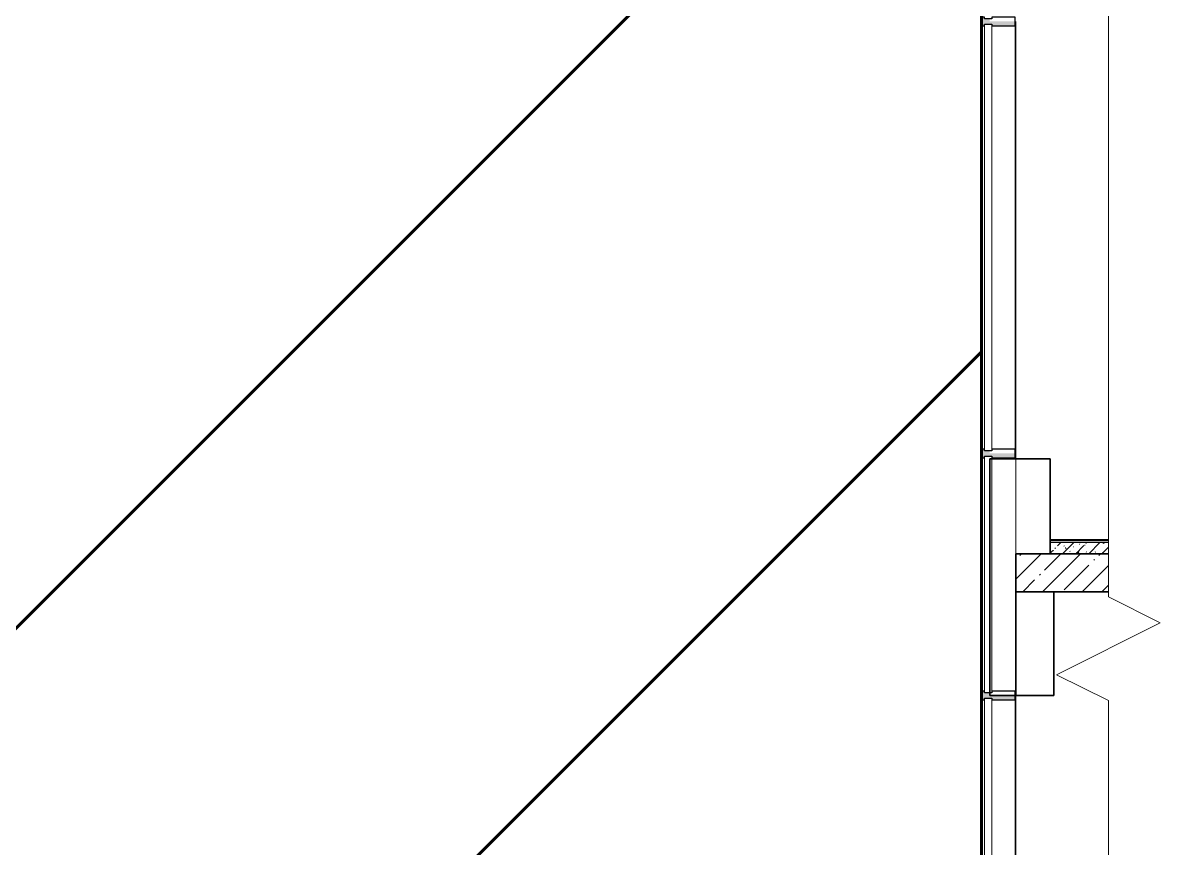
# Model space of a CAD drawing. Header units: millimetres. Extents: x 3914 to 443608, y -156176 to 78197.
# Drawn here: x 432260 to 438841, y 4313 to 9090 of the extents above; entities that cross this region are included whole.
import ezdxf

# ---------------------------------------------------------------- set-up
doc = ezdxf.new("R2010")
doc.units = ezdxf.units.MM
for name, color, linetype, lineweight in [('0) клиннинг', 90, 'Continuous', 60), ('A-DETL-GENF', 7, 'Continuous', 9), ('A-FLOR-1', 7, 'Continuous', 35), ('A-FLOR-MCUT', 7, 'Continuous', 5), ('A-FLOR-PATT-1', 7, 'Continuous', 5), ('A-GLAZ-1', 7, 'Continuous', 5), ('A-GLAZ-CURT-1', 7, 'Continuous', 5), ('A-GLAZ-CWMG', 7, 'Continuous', 9), ('A-GLAZ-CWMG-1', 7, 'Continuous', 25), ('A-WALL', 7, 'Continuous', 5), ('A-WALL-1', 7, 'Continuous', 35), ('I-WALL', 7, 'Continuous', 5), ('I-WALL-1', 7, 'Continuous', 35)]:
    doc.layers.add(name, color=color, linetype=linetype, lineweight=lineweight)

# ---------------------------------------------------------------- blocks, each defined once
blk = doc.blocks.new('PNS_Панель прямоугольная - Нр_Стекло - 42мм-39561845-АР2_Фасад в А-Г копия 1')
at = {"layer": 'A-GLAZ-1'}
for p, q in [((10261, 7485), (10219, 7485)), ((10219, 7485), (10219, 4840)), ((10261, 4840), (10261, 7485)), ((10219, 4840), (10261, 4840))]:
    blk.add_line(p, q, dxfattribs=at)
blk = doc.blocks.new('Прямоугольный импост - Рядовой 50х195-39561523-АР2_Фасад в А-Г копия 1')
at = {"layer": 'A-GLAZ-CWMG'}
for p, q in [((10202, 8925), (10202, 11375)), ((10397, 8925), (10397, 11375))]:
    blk.add_line(p, q, dxfattribs=at)
blk = doc.blocks.new('Прямоугольный импост - Рядовой 50х195-39561515-АР2_Фасад в А-Г копия 1')
at = {"layer": 'A-GLAZ-CWMG'}
blk.add_hatch(color=256, dxfattribs=at).paths.add_polyline_path([(10397, 11375), (10397, 11400), (10250, 11400), (10250, 11415), (10219, 11415), (10219, 11425), (10202, 11425), (10202, 11375), (10219, 11375), (10219, 11385), (10261, 11385), (10261, 11375), (10393.8, 11375)], flags=0)
at = {"layer": 'A-GLAZ-CWMG-1'}
for p, q in [((10219, 11425), (10202, 11425)), ((10202, 11425), (10202, 11375)), ((10219, 11415), (10219, 11425)), ((10261, 11415), (10219, 11415)), ((10219, 11375), (10219, 11385)), ((10219, 11385), (10261, 11385)), ((10397, 11425), (10261, 11425)), ((10261, 11425), (10261, 11415)), ((10261, 11385), (10261, 11375)), ((10397, 11375), (10397, 11425)), ((10202, 11375), (10219, 11375)), ((10261, 11375), (10397, 11375))]:
    blk.add_line(p, q, dxfattribs=at)
blk = doc.blocks.new('PNS_Панель прямоугольная - Нр_Стекло - 42мм-39561829-АР2_Фасад в А-Г копия 1')
at = {"layer": 'A-GLAZ-1'}
for p, q in [((10261, 11385), (10219, 11385)), ((10219, 11385), (10219, 8915)), ((10261, 8915), (10261, 11385)), ((10219, 8915), (10261, 8915))]:
    blk.add_line(p, q, dxfattribs=at)
blk = doc.blocks.new('Прямоугольный импост - Рядовой 50х195-39561525-АР2_Фасад в А-Г копия 1')
at = {"layer": 'A-GLAZ-CWMG'}
for p, q in [((10202, 7525), (10202, 8875)), ((10397, 8870), (10397, 8875))]:
    blk.add_line(p, q, dxfattribs=at)
blk = doc.blocks.new('PNS_Панель прямоугольная - Нр_Стемалит - 42 мм-39561745-АР2_Фасад в А-Г копия 1')
at = {"layer": 'A-GLAZ-1'}
for p, q in [((10261, 8885), (10219, 8885)), ((10219, 8885), (10219, 7515)), ((10261, 7515), (10261, 8885)), ((10219, 7515), (10261, 7515))]:
    blk.add_line(p, q, dxfattribs=at)
blk = doc.blocks.new('Прямоугольный импост - Рядовой 50х195-39561527-АР2_Фасад в А-Г копия 1')
at = {"layer": 'A-GLAZ-CWMG'}
for p, q in [((10202, 4850), (10202, 7475)), ((10397, 4850), (10397, 7475)), ((10230, 4800), (10219, 4800))]:
    blk.add_line(p, q, dxfattribs=at)
blk = doc.blocks.new('DET_L_Линия разрыва - М100-35794277-АР2_Фасад в А-Г копия 1')
at = {"layer": 'A-DETL-GENF'}
for p, q in [((10936.1, 17334.2), (10936.1, 8070)), ((10936.1, 8070), (11236.1, 7920)), ((11236.1, 7920), (10636.1, 7620)), ((10636.1, 7620), (10936.1, 7470)), ((10936.1, 7470), (10936.1, 0))]:
    blk.add_line(p, q, dxfattribs=at)

msp = doc.modelspace()

# ---------------------------------------------------------------- hatches: boundary and pattern name
at = {"layer": '0) клиннинг'}
h = msp.add_hatch(dxfattribs=at)
h.set_pattern_fill('ANSI31', color=256, scale=888)
h.paths.add_polyline_path([(437806.4, 11627.2), (427259, 11627.2), (427259, -2302.8), (435034.4, -2302.8), (435034.4, 1357.2), (433414.4, 1357.2), (433409.4, 2718.7), (434034.8, 2718.7), (434024.4, 2482.2), (437806.4, 2482.2)])
at = {"layer": 'A-FLOR-PATT-1'}
h = msp.add_hatch(dxfattribs=at)
h.set_pattern_fill('FP_90', color=256, style=0, pattern_type=2)
h.set_pattern_definition([(45, (431356.45, 2643.2), (-75.4342, 75.4342), [106.68, -17.78, 3.556, -17.78]), (45, (431356.45, 2718.58), (-75.4342, 75.4342), []), (50, (431356.45, 2643.2), (127.5292, -11.1576), [13.335, -146.685]), (355, (431356.45, 2643.2), (-24.6697, 133.74), [10.668, -117.348]), (100.451, (431367.07, 2642.27), (102.8597, 122.5818), [11.333, -124.663]), (46.184, (431356.45, 2678.76), (189.7552, -29.4304), [20.003, -220.028]), (96.636, (431372.26, 2676.3), (166.182, 173.1996), [17, -186.995]), (351.184, (431356.45, 2678.76), (166.184, 173.1976), [16.002, -176.022]), (21, (431374.23, 2669.87), (106.1303, -71.586), [13.335, -146.685]), (326, (431374.23, 2669.87), (43.2619, 128.9318), [10.668, -117.348]), (71.451, (431383.07, 2663.9), (149.392, 57.345), [11.333, -124.663]), (37.5, (431356.446, 2643.2), (2.16223, 59.18836), [3.353, -112.573, 3.353, -115.773, -117.792]), (37.5, (431356.446, 2643.2), (2.16223, 59.18836), [-235.052, 3.353, -114.44]), (7.5, (431356.446, 2643.2), (46.77386, 70.12615), [3.353, -64.567, 3.353, -109.906, -44.895]), (7.5, (431356.446, 2643.2), (46.77386, 70.12615), [-181.178, 3.353, -41.542]), (327.5, (431316.797, 2643.2), (94.91367, -4.0101), [3.353, -41.097, 3.353, -135.331, -184.023]), (327.5, (431316.797, 2643.2), (94.91367, -4.0101), [-183.134, 3.353, -180.67]), (317.5, (431299.02, 2643.2), (103.6906, 17.7988), [3.353, -54.432, 3.353, -88.748, -130.683]), (317.5, (431299.02, 2643.2), (103.6906, 17.7988), [-149.885, 3.353, -127.33])])
h.paths.add_polyline_path([(438204.4, 6017.2), (438540.5, 6017.2), (438540.5, 6082.2), (438204.4, 6082.2)], flags=0)
h = msp.add_hatch(dxfattribs=at)
h.set_pattern_fill('FP_88', color=256, style=0, pattern_type=2)
h.set_pattern_definition([(45, (431356.45, 2643.2), (-114.0493, 114.0493), []), (45, (431470.5, 2643.2), (-114.0493, 114.0493), [201.612, -40.322, 6.706, -33.617])])
h.paths.add_polyline_path([(438224.4, 5797.2), (438540.5, 5797.2), (438540.5, 6017.2), (438004.4, 6017.2), (438004.4, 5797.2)], flags=0)

# ---------------------------------------------------------------- linework, layer by layer
at = {"layer": '0) клиннинг'}
msp.add_lwpolyline([(437806.4, -2302.8), (427259, -2302.8), (427259, 11627.2), (437806.4, 11627.2)], close=True, dxfattribs=at)
at = {"layer": 'A-FLOR-1'}
for p, q in [((438540.5, 6097.2), (438204.4, 6097.2)), ((438204.4, 6097.2), (438204.4, 6017.2)), ((438540.5, 6017.2), (438004.4, 6017.2)), ((438224.4, 5797.2), (438540.5, 5797.2))]:
    msp.add_line(p, q, dxfattribs=at)
at = {"layer": 'A-FLOR-MCUT'}
for p, q in [((438540.5, 6092.2), (438204.4, 6092.2)), ((438540.5, 6082.2), (438204.4, 6082.2))]:
    msp.add_line(p, q, dxfattribs=at)
at = {"layer": 'A-WALL'}
for p, q in [((438004.4, 6567.2), (438004.4, 6017.2)), ((438004.4, 5197.2), (438004.4, 5797.2)), ((438004.4, 5797.2), (438004.4, 5197.2))]:
    msp.add_line(p, q, dxfattribs=at)
at = {"layer": 'A-WALL-1'}
for p, q in [((438204.4, 6567.2), (438004.4, 6567.2)), ((438204.4, 6097.2), (438204.4, 6567.2))]:
    msp.add_line(p, q, dxfattribs=at)
at = {"layer": 'I-WALL'}
for p, q in [((438004.4, 9097.2), (438004.4, 6567.2)), ((438004.4, 5197.2), (438004.4, 2497.2))]:
    msp.add_line(p, q, dxfattribs=at)
at = {"layer": 'I-WALL-1'}
for p, q in [((438004.4, 6567.2), (437854.4, 6567.2)), ((437854.4, 6567.2), (437854.4, 5197.2)), ((438004.4, 5797.2), (438004.4, 6017.2)), ((438224.4, 5797.2), (438004.4, 5797.2)), ((438004.4, 5797.2), (438004.4, 5197.2)), ((438224.4, 5197.2), (438224.4, 5797.2)), ((438224.4, 5197.2), (438224.4, 5797.2)), ((437854.4, 5197.2), (438224.4, 5197.2))]:
    msp.add_line(p, q, dxfattribs=at)

# ---------------------------------------------------------------- block references
at = {"layer": 'A-DETL-GENF'}
msp.add_blockref('DET_L_Линия разрыва - М100-35794277-АР2_Фасад в А-Г копия 1', (427604.4, -2302.8), dxfattribs=at)
at = {"layer": 'A-GLAZ-CURT-1'}
for name in ['PNS_Панель прямоугольная - Нр_Стекло - 42мм-39561829-АР2_Фасад в А-Г копия 1', 'PNS_Панель прямоугольная - Нр_Стемалит - 42 мм-39561745-АР2_Фасад в А-Г копия 1', 'PNS_Панель прямоугольная - Нр_Стекло - 42мм-39561845-АР2_Фасад в А-Г копия 1']:
    msp.add_blockref(name, (427604.4, -2302.8), dxfattribs=at)
at = {"layer": 'A-GLAZ-CWMG'}
for name, p in [('Прямоугольный импост - Рядовой 50х195-39561515-АР2_Фасад в А-Г копия 1', (427604.4, -2302.8)), ('Прямоугольный импост - Рядовой 50х195-39561523-АР2_Фасад в А-Г копия 1', (427604.4, -2302.8)), ('Прямоугольный импост - Рядовой 50х195-39561515-АР2_Фасад в А-Г копия 1', (427604.4, -4802.8)), ('Прямоугольный импост - Рядовой 50х195-39561525-АР2_Фасад в А-Г копия 1', (427604.4, -2302.8)), ('Прямоугольный импост - Рядовой 50х195-39561515-АР2_Фасад в А-Г копия 1', (427604.4, -6202.8)), ('Прямоугольный импост - Рядовой 50х195-39561527-АР2_Фасад в А-Г копия 1', (427604.4, -2302.8))]:
    msp.add_blockref(name, p, dxfattribs=at)

doc.saveas('drawing.dxf')
